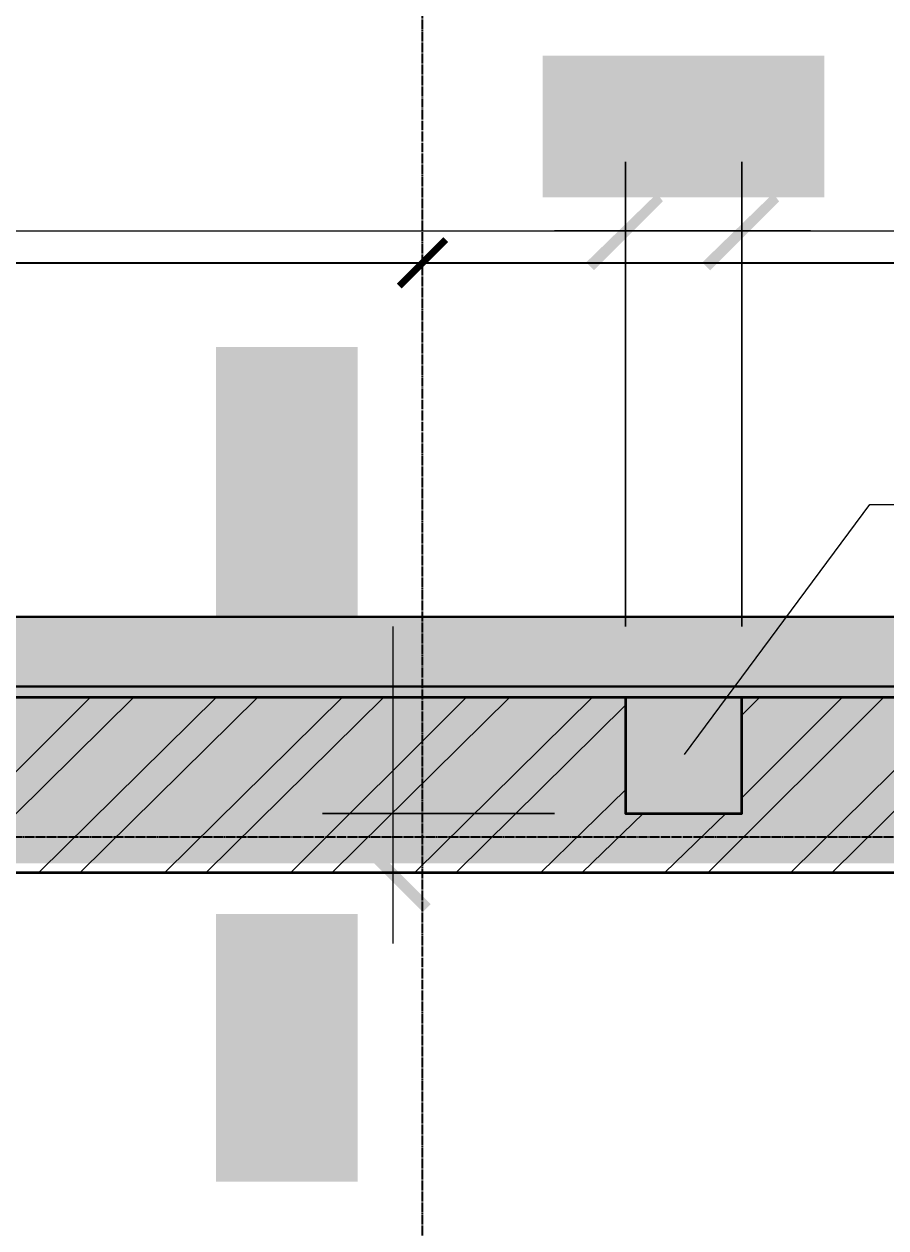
# Model space of a CAD drawing. Header units: millimetres. Extents: x -383313 to -161684, y -117025 to 99224.
# Drawn here: x -331371 to -329518, y -424 to 2165 of the extents above; entities that cross this region are included whole.
import ezdxf

# ---------------------------------------------------------------- set-up
doc = ezdxf.new("R2010")
doc.units = ezdxf.units.MM
doc.header["$MEASUREMENT"] = 0
doc.linetypes.add('PS-GOST2.303 5', pattern=[24, 20, -1.5, 1, -1.5])
doc.layers.get('Defpoints').update_dxf_attribs({"color": 31})
doc.layers.add('001__КОНСТРУКТИВ__Стены наружные', color=7, linetype='Continuous', lineweight=30)
for name, color, linetype in [('PDF_Geometry', 7, 'Continuous'), ('PDF_Solid Fills', 7, 'Continuous'), ('PS_Оси', 5, 'PS-GOST2.303 5')]:
    doc.layers.add(name, color=color, linetype=linetype)
doc.styles.add('PSTUDIO', font='arial.ttf')
doc.dimstyles.new('PS_TICK', dxfattribs={"dimscale": 100, "dimtxt": 2.5, "dimasz": 1, "dimexe": 2, "dimexo": 2, "dimgap": 1, "dimtad": 1, "dimdec": 0, "dimzin": 0, "dimdsep": 46, "dimtxsty": 'PSTUDIO', "dimblk": 'ARCHTICK', "dimcen": 2, "dimdle": 1.5, "dimse1": 1, "dimse2": 1, "dimadec": 0, "dimazin": 0, "dimtfac": 1, "dimtdec": 0, "dimtix": 1, "dimtmove": 1, "dimatfit": 3, "dimldrblk": 'ARCHTICK', "dimfxl": 1, "dimtolj": 1, "dimtzin": 0, "dimarcsym": 0})

# ---------------------------------------------------------------- blocks, each defined once
blk = doc.blocks.new('_ArchTick')
at = {"color": 0, "linetype": 'ByBlock', "const_width": 0.15}
blk.add_lwpolyline([(-0.5, -0.5), (0.5, 0.5)], dxfattribs=at)
blk = doc.blocks.new('*D309')
at = {"color": 0, "lineweight": -2, "ltscale": 100, "transparency": 16777216}
blk.add_line((-335664.1, 1652.1), (-330364.1, 1652.1), dxfattribs=at)
at = {"layer": 'Defpoints', "color": 0, "ltscale": 100, "transparency": 16777216}
for p in [(-330514.1, 1652.1), (-335514.1, 168.9), (-330514.1, 168.9)]:
    blk.add_point(p, dxfattribs=at)
at = {"color": 0, "lineweight": -2, "ltscale": 100, "transparency": 16777216, "xscale": 100, "yscale": 100, "zscale": 100, "rotation": 180}
blk.add_blockref('_ArchTick', (-335514.1, 1652.1), dxfattribs=at)
at = {"color": 0, "lineweight": -2, "ltscale": 100, "transparency": 16777216, "xscale": 100, "yscale": 100, "zscale": 100}
blk.add_blockref('_ArchTick', (-330514.1, 1652.1), dxfattribs=at)
at = {"color": 0, "ltscale": 100, "transparency": 16777216, "insert": (-333014.1, 1879.7), "char_height": 250, "attachment_point": 5, "style": 'PSTUDIO'}
blk.add_mtext('\\A1;5000', dxfattribs=at)
blk = doc.blocks.new('*D310')
at = {"color": 0, "lineweight": -2, "ltscale": 100, "transparency": 16777216}
blk.add_line((-330664.1, 1652.1), (-325364.1, 1652.1), dxfattribs=at)
at = {"layer": 'Defpoints', "color": 0, "ltscale": 100, "transparency": 16777216}
for p in [(-325514.1, 1652.1), (-330514.1, 168.9), (-325514.1, 168.9)]:
    blk.add_point(p, dxfattribs=at)
at = {"color": 0, "lineweight": -2, "ltscale": 100, "transparency": 16777216, "xscale": 100, "yscale": 100, "zscale": 100, "rotation": 180}
blk.add_blockref('_ArchTick', (-330514.1, 1652.1), dxfattribs=at)
at = {"color": 0, "lineweight": -2, "ltscale": 100, "transparency": 16777216, "xscale": 100, "yscale": 100, "zscale": 100}
blk.add_blockref('_ArchTick', (-325514.1, 1652.1), dxfattribs=at)
at = {"color": 0, "ltscale": 100, "transparency": 16777216, "insert": (-328014.1, 1879.7), "char_height": 250, "attachment_point": 5, "style": 'PSTUDIO'}
blk.add_mtext('\\A1;5000', dxfattribs=at)
blk = doc.blocks.new('*D312')
at = {"color": 0, "lineweight": -2, "ltscale": 100, "transparency": 16777216}
blk.add_line((-355164.1, 2447.8), (-320364.1, 2447.8), dxfattribs=at)
at = {"layer": 'Defpoints', "color": 0, "ltscale": 100, "transparency": 16777216}
for p in [(-320514.1, 2447.8), (-355014.1, 1121.5), (-320514.1, 1121.5)]:
    blk.add_point(p, dxfattribs=at)
at = {"color": 0, "lineweight": -2, "ltscale": 100, "transparency": 16777216, "xscale": 100, "yscale": 100, "zscale": 100, "rotation": 180}
blk.add_blockref('_ArchTick', (-355014.1, 2447.8), dxfattribs=at)
at = {"color": 0, "lineweight": -2, "ltscale": 100, "transparency": 16777216, "xscale": 100, "yscale": 100, "zscale": 100}
blk.add_blockref('_ArchTick', (-320514.1, 2447.8), dxfattribs=at)
at = {"color": 0, "ltscale": 100, "transparency": 16777216, "insert": (-337764.1, 2675.6), "char_height": 250, "attachment_point": 5, "style": 'PSTUDIO'}
blk.add_mtext('\\A1;34500', dxfattribs=at)
blk = doc.blocks.new('A$Cf5759c35')
at = {"layer": 'PDF_Solid Fills'}
for points in [[(28316.6, 20336.9), (28295.4, 20336.9), (28287, 20332.7), (28282.7, 20332.7), (28274.3, 20328.5), (28270, 20328.5), (28265.8, 20324.2), (28261.6, 20320), (28257.3, 20315.8), (28253.1, 20311.5), (28248.9, 20307.3), (28244.6, 20298.8), (28240.4, 20294.6), (28240.4, 20286.1), (28236.2, 20281.9), (28236.2, 20273.4), (28236.2, 20265), (28265.8, 20260.7), (28265.8, 20269.2), (28270, 20277.7), (28270, 20281.9), (28274.3, 20290.4), (28278.5, 20294.6), (28282.7, 20298.8), (28282.7, 20303.1), (28291.2, 20307.3), (28295.4, 20307.3), (28299.7, 20311.5), (28308.1, 20311.5), (28316.6, 20311.5), (28380.1, 20311.5), (28371.6, 20320), (28371.6, 20320), (28367.4, 20324.2), (28363.2, 20324.2), (28358.9, 20328.5), (28350.5, 20332.7), (28346.2, 20332.7), (28337.8, 20336.9), (28333.5, 20336.9), (28325.1, 20336.9)], [(28583.3, 20332.7), (28456.3, 20332.7), (28435.1, 20205.7), (28464.8, 20201.5), (28464.8, 20205.7), (28469, 20209.9), (28477.5, 20214.2), (28481.7, 20218.4), (28481.7, 20218.4), (28485.9, 20222.6), (28494.4, 20222.6), (28502.9, 20226.9), (28507.1, 20226.9), (28570.6, 20231.1), (28570.6, 20231.1), (28566.4, 20235.3), (28469, 20235.3), (28481.7, 20303.1), (28583.3, 20303.1)], [(28706.1, 20336.9), (28706.1, 20336.9), (28680.7, 20336.9), (28676.4, 20332.7), (28672.2, 20332.7), (28663.7, 20328.5), (28659.5, 20324.2), (28659.5, 20324.2), (28655.3, 20320), (28651, 20311.5), (28706.1, 20311.5), (28706.1, 20311.5), (28714.5, 20311.5), (28718.8, 20311.5), (28727.2, 20307.3), (28731.5, 20303.1), (28735.7, 20298.8), (28739.9, 20290.4), (28739.9, 20290.4), (28744.2, 20286.1), (28744.2, 20281.9), (28748.4, 20277.7), (28748.4, 20273.4), (28748.4, 20269.2), (28752.6, 20260.7), (28752.6, 20252.3), (28752.6, 20248), (28752.6, 20239.6), (28752.6, 20231.1), (28752.6, 20218.4), (28752.6, 20209.9), (28752.6, 20209.9), (28752.6, 20197.2), (28752.6, 20188.8), (28752.6, 20180.3), (28752.6, 20171.8), (28752.6, 20167.6), (28752.6, 20159.1), (28748.4, 20150.7), (28748.4, 20146.4), (28748.4, 20142.2), (28744.2, 20138), (28744.2, 20133.7), (28739.9, 20129.5), (28739.9, 20125.3), (28735.7, 20121), (28727.2, 20116.8), (28723, 20112.6), (28718.8, 20108.3), (28710.3, 20108.3), (28706.1, 20108.3), (28651, 20104.1), (28655.3, 20099.9), (28659.5, 20095.6), (28663.7, 20091.4), (28672.2, 20091.4), (28676.4, 20087.2), (28684.9, 20087.2), (28689.1, 20082.9), (28697.6, 20082.9), (28706.1, 20082.9), (28706.1, 20082.9), (28714.5, 20082.9), (28718.8, 20082.9), (28727.2, 20087.2), (28731.5, 20087.2), (28739.9, 20091.4), (28744.2, 20095.6), (28748.4, 20095.6), (28752.6, 20099.9), (28756.9, 20104.1), (28761.1, 20108.3), (28765.3, 20112.6), (28769.6, 20121), (28769.6, 20125.3), (28773.8, 20133.7), (28778, 20138), (28778, 20142.2), (28778, 20146.4), (28782.3, 20150.7), (28782.3, 20159.1), (28782.3, 20163.4), (28782.3, 20171.8), (28786.5, 20180.3), (28786.5, 20184.5), (28786.5, 20193), (28786.5, 20201.5), (28786.5, 20209.9), (28786.5, 20214.2), (28786.5, 20222.6), (28786.5, 20231.1), (28786.5, 20239.6), (28786.5, 20243.8), (28782.3, 20252.3), (28782.3, 20256.5), (28782.3, 20265), (28782.3, 20269.2), (28778, 20277.7), (28778, 20281.9), (28773.8, 20290.4), (28769.6, 20294.6), (28769.6, 20303.1), (28765.3, 20307.3), (28765.3, 20307.3), (28761.1, 20311.5), (28756.9, 20315.8), (28752.6, 20324.2), (28744.2, 20328.5), (28739.9, 20328.5), (28739.9, 20332.7), (28731.5, 20332.7), (28727.2, 20336.9), (28718.8, 20336.9), (28710.3, 20336.9)], [(28380.1, 20311.5), (28316.6, 20311.5), (28333.5, 20311.5), (28337.8, 20307.3), (28346.2, 20303.1), (28350.5, 20298.8), (28350.5, 20298.8), (28354.7, 20294.6), (28358.9, 20290.4), (28363.2, 20281.9), (28363.2, 20277.7), (28363.2, 20269.2), (28363.2, 20265), (28363.2, 20256.5), (28358.9, 20252.3), (28358.9, 20243.8), (28354.7, 20239.6), (28350.5, 20231.1), (28346.2, 20231.1), (28342, 20226.9), (28337.8, 20222.6), (28333.5, 20218.4), (28329.3, 20209.9), (28325.1, 20205.7), (28320.8, 20201.5), (28312.4, 20197.2), (28308.1, 20193), (28299.7, 20184.5), (28295.4, 20180.3), (28287, 20176.1), (28282.7, 20167.6), (28274.3, 20163.4), (28270, 20159.1), (28265.8, 20154.9), (28261.6, 20150.7), (28257.3, 20146.4), (28253.1, 20142.2), (28248.9, 20138), (28244.6, 20133.7), (28240.4, 20125.3), (28240.4, 20121), (28236.2, 20112.6), (28231.9, 20108.3), (28231.9, 20108.3), (28231.9, 20099.9), (28231.9, 20095.6), (28227.7, 20087.2), (28397, 20087.2), (28397, 20116.8), (28274.3, 20116.8), (28274.3, 20116.8), (28274.3, 20121), (28278.5, 20129.5), (28287, 20133.7), (28287, 20133.7), (28291.2, 20138), (28295.4, 20142.2), (28299.7, 20146.4), (28308.1, 20150.7), (28312.4, 20159.1), (28320.8, 20163.4), (28320.8, 20167.6), (28329.3, 20171.8), (28337.8, 20176.1), (28342, 20184.5), (28346.2, 20188.8), (28350.5, 20193), (28358.9, 20197.2), (28363.2, 20201.5), (28363.2, 20205.7), (28367.4, 20209.9), (28371.6, 20209.9), (28375.9, 20218.4), (28380.1, 20222.6), (28384.3, 20226.9), (28384.3, 20235.3), (28388.6, 20239.6), (28388.6, 20243.8), (28392.8, 20248), (28392.8, 20256.5), (28392.8, 20260.7), (28392.8, 20269.2), (28392.8, 20269.2), (28392.8, 20277.7), (28392.8, 20281.9), (28392.8, 20290.4), (28388.6, 20294.6), (28384.3, 20303.1), (28384.3, 20307.3)], [(28651, 20311.5), (28646.8, 20307.3), (28642.6, 20303.1), (28638.3, 20294.6), (28634.1, 20290.4), (28634.1, 20281.9), (28629.9, 20281.9), (28629.9, 20273.4), (28629.9, 20269.2), (28625.6, 20260.7), (28625.6, 20256.5), (28625.6, 20248), (28625.6, 20243.8), (28625.6, 20235.3), (28625.6, 20226.9), (28621.4, 20218.4), (28621.4, 20209.9), (28621.4, 20205.7), (28621.4, 20197.2), (28625.6, 20188.8), (28625.6, 20180.3), (28625.6, 20171.8), (28625.6, 20163.4), (28625.6, 20159.1), (28629.9, 20150.7), (28629.9, 20146.4), (28634.1, 20138), (28634.1, 20133.7), (28638.3, 20129.5), (28638.3, 20121), (28642.6, 20116.8), (28646.8, 20112.6), (28646.8, 20108.3), (28651, 20104.1), (28706.1, 20108.3), (28701.8, 20108.3), (28697.6, 20108.3), (28689.1, 20112.6), (28684.9, 20112.6), (28680.7, 20116.8), (28672.2, 20121), (28668, 20129.5), (28668, 20129.5), (28668, 20133.7), (28663.7, 20138), (28663.7, 20142.2), (28659.5, 20146.4), (28659.5, 20154.9), (28659.5, 20159.1), (28655.3, 20167.6), (28655.3, 20176.1), (28655.3, 20184.5), (28655.3, 20193), (28655.3, 20201.5), (28655.3, 20209.9), (28655.3, 20218.4), (28655.3, 20226.9), (28655.3, 20235.3), (28655.3, 20243.8), (28655.3, 20252.3), (28659.5, 20256.5), (28659.5, 20265), (28659.5, 20269.2), (28663.7, 20277.7), (28663.7, 20281.9), (28668, 20286.1), (28668, 20290.4), (28672.2, 20294.6), (28676.4, 20298.8), (28680.7, 20303.1), (28684.9, 20307.3), (28689.1, 20311.5), (28697.6, 20311.5), (28706.1, 20311.5)], [(28515.6, 20252.3), (28515.6, 20252.3), (28502.9, 20252.3), (28494.4, 20248), (28485.9, 20248), (28481.7, 20243.8), (28477.5, 20239.6), (28469, 20235.3), (28566.4, 20235.3), (28562.1, 20239.6), (28553.7, 20243.8), (28549.4, 20248), (28545.2, 20248), (28536.7, 20252.3), (28532.5, 20252.3), (28524, 20252.3)], [(28570.6, 20231.1), (28507.1, 20226.9), (28515.6, 20226.9), (28524, 20222.6), (28532.5, 20222.6), (28536.7, 20218.4), (28541, 20214.2), (28545.2, 20209.9), (28549.4, 20205.7), (28553.7, 20201.5), (28557.9, 20197.2), (28557.9, 20188.8), (28562.1, 20184.5), (28562.1, 20176.1), (28562.1, 20167.6), (28562.1, 20167.6), (28562.1, 20163.4), (28562.1, 20154.9), (28557.9, 20146.4), (28557.9, 20142.2), (28553.7, 20133.7), (28549.4, 20129.5), (28545.2, 20125.3), (28545.2, 20125.3), (28541, 20116.8), (28532.5, 20116.8), (28528.3, 20112.6), (28524, 20108.3), (28515.6, 20108.3), (28507.1, 20108.3), (28570.6, 20108.3), (28574.8, 20112.6), (28574.8, 20112.6), (28579.1, 20121), (28583.3, 20125.3), (28587.5, 20129.5), (28587.5, 20138), (28591.8, 20142.2), (28591.8, 20150.7), (28591.8, 20159.1), (28596, 20163.4), (28596, 20171.8), (28596, 20176.1), (28591.8, 20180.3), (28591.8, 20188.8), (28591.8, 20197.2), (28587.5, 20201.5), (28587.5, 20209.9), (28583.3, 20214.2), (28579.1, 20218.4), (28574.8, 20226.9)], [(28460.5, 20154.9), (28426.7, 20150.7), (28430.9, 20150.7), (28430.9, 20133.7), (28435.1, 20129.5), (28435.1, 20121), (28439.4, 20116.8), (28443.6, 20112.6), (28447.8, 20108.3), (28452.1, 20104.1), (28456.3, 20099.9), (28460.5, 20095.6), (28469, 20091.4), (28473.2, 20087.2), (28481.7, 20087.2), (28485.9, 20087.2), (28494.4, 20082.9), (28502.9, 20082.9), (28507.1, 20082.9), (28511.3, 20082.9), (28515.6, 20082.9), (28524, 20082.9), (28532.5, 20087.2), (28536.7, 20087.2), (28545.2, 20091.4), (28549.4, 20091.4), (28553.7, 20095.6), (28562.1, 20099.9), (28566.4, 20104.1), (28570.6, 20108.3), (28507.1, 20108.3), (28507.1, 20108.3), (28502.9, 20108.3), (28494.4, 20108.3), (28490.2, 20112.6), (28481.7, 20116.8), (28477.5, 20121), (28473.2, 20125.3), (28469, 20129.5), (28469, 20133.7), (28464.8, 20142.2), (28460.5, 20146.4)], [(27529.2, 19634.2), (27529.2, 19634.2), (27529.2, 19608.8), (27533.4, 19604.6), (27533.4, 19600.3), (27537.7, 19591.9), (27541.9, 19587.6), (27541.9, 19587.6), (27546.1, 19583.4), (27554.6, 19579.2), (27554.6, 19634.2), (27554.6, 19634.2), (27554.6, 19642.7), (27554.6, 19646.9), (27558.8, 19655.4), (27563.1, 19659.6), (27567.3, 19663.8), (27575.8, 19668.1), (27575.8, 19668.1), (27580, 19672.3), (27584.2, 19672.3), (27588.5, 19676.5), (27592.7, 19676.5), (27596.9, 19676.5), (27605.4, 19680.8), (27613.9, 19680.8), (27618.1, 19680.8), (27626.6, 19680.8), (27635, 19680.8), (27647.7, 19680.8), (27656.2, 19680.8), (27656.2, 19680.8), (27668.9, 19680.8), (27677.4, 19680.8), (27685.8, 19680.8), (27694.3, 19680.8), (27698.5, 19680.8), (27707, 19680.8), (27715.5, 19676.5), (27719.7, 19676.5), (27723.9, 19676.5), (27728.2, 19672.3), (27732.4, 19672.3), (27736.6, 19668.1), (27740.9, 19668.1), (27745.1, 19663.8), (27749.3, 19655.4), (27753.6, 19651.1), (27757.8, 19646.9), (27757.8, 19638.4), (27757.8, 19634.2), (27762, 19579.2), (27766.3, 19583.4), (27770.5, 19587.6), (27774.7, 19591.9), (27774.7, 19600.3), (27779, 19604.6), (27779, 19613), (27783.2, 19617.3), (27783.2, 19625.7), (27783.2, 19634.2), (27783.2, 19634.2), (27783.2, 19642.7), (27783.2, 19646.9), (27779, 19655.4), (27779, 19659.6), (27774.7, 19668.1), (27770.5, 19672.3), (27770.5, 19676.5), (27766.3, 19680.8), (27762, 19685), (27757.8, 19689.2), (27753.6, 19693.5), (27745.1, 19697.7), (27740.9, 19697.7), (27732.4, 19701.9), (27728.2, 19706.2), (27723.9, 19706.2), (27719.7, 19706.2), (27715.5, 19710.4), (27707, 19710.4), (27702.8, 19710.4), (27694.3, 19710.4), (27685.8, 19714.6), (27681.6, 19714.6), (27673.1, 19714.6), (27664.7, 19714.6), (27656.2, 19714.6), (27652, 19714.6), (27643.5, 19714.6), (27635, 19714.6), (27626.6, 19714.6), (27622.3, 19714.6), (27613.9, 19710.4), (27609.6, 19710.4), (27601.2, 19710.4), (27596.9, 19710.4), (27588.5, 19706.2), (27584.2, 19706.2), (27575.8, 19701.9), (27571.5, 19697.7), (27563.1, 19697.7), (27558.8, 19693.5), (27558.8, 19693.5), (27554.6, 19689.2), (27550.4, 19685), (27541.9, 19680.8), (27537.7, 19672.3), (27537.7, 19668.1), (27533.4, 19668.1), (27533.4, 19659.6), (27529.2, 19655.4), (27529.2, 19646.9), (27529.2, 19638.4)], [(27554.6, 19579.2), (27558.8, 19574.9), (27563.1, 19570.7), (27571.5, 19566.5), (27575.8, 19562.2), (27584.2, 19562.2), (27584.2, 19558), (27592.7, 19558), (27596.9, 19558), (27605.4, 19553.8), (27609.6, 19553.8), (27618.1, 19553.8), (27622.3, 19553.8), (27630.8, 19553.8), (27639.3, 19553.8), (27647.7, 19549.5), (27656.2, 19549.5), (27660.4, 19549.5), (27668.9, 19549.5), (27677.4, 19553.8), (27685.8, 19553.8), (27694.3, 19553.8), (27702.8, 19553.8), (27707, 19553.8), (27715.5, 19558), (27719.7, 19558), (27728.2, 19562.2), (27732.4, 19562.2), (27736.6, 19566.5), (27745.1, 19566.5), (27749.3, 19570.7), (27753.6, 19574.9), (27757.8, 19574.9), (27762, 19579.2), (27757.8, 19634.2), (27757.8, 19630), (27757.8, 19625.7), (27753.6, 19617.3), (27753.6, 19613), (27749.3, 19608.8), (27745.1, 19600.3), (27736.6, 19596.1), (27736.6, 19596.1), (27732.4, 19596.1), (27728.2, 19591.9), (27723.9, 19591.9), (27719.7, 19587.6), (27711.2, 19587.6), (27707, 19587.6), (27698.5, 19583.4), (27690.1, 19583.4), (27681.6, 19583.4), (27673.1, 19583.4), (27664.7, 19583.4), (27656.2, 19583.4), (27647.7, 19583.4), (27639.3, 19583.4), (27630.8, 19583.4), (27622.3, 19583.4), (27613.9, 19583.4), (27609.6, 19587.6), (27601.2, 19587.6), (27596.9, 19587.6), (27588.5, 19591.9), (27584.2, 19591.9), (27580, 19596.1), (27575.8, 19596.1), (27571.5, 19600.3), (27567.3, 19604.6), (27563.1, 19608.8), (27558.8, 19613), (27554.6, 19617.3), (27554.6, 19625.7), (27554.6, 19634.2)], [(27635, 19498.7), (27639.3, 19435.2), (27639.3, 19443.7), (27643.5, 19452.2), (27643.5, 19460.6), (27647.7, 19464.9), (27652, 19469.1), (27656.2, 19473.3), (27660.4, 19477.6), (27664.7, 19481.8), (27668.9, 19486), (27677.4, 19486), (27681.6, 19490.3), (27690.1, 19490.3), (27698.5, 19490.3), (27698.5, 19490.3), (27702.8, 19490.3), (27711.2, 19490.3), (27719.7, 19486), (27723.9, 19486), (27732.4, 19481.8), (27736.6, 19477.6), (27740.9, 19473.3), (27740.9, 19473.3), (27749.3, 19469.1), (27749.3, 19460.6), (27753.6, 19456.4), (27757.8, 19452.2), (27757.8, 19443.7), (27757.8, 19435.2), (27757.8, 19498.7), (27753.6, 19503), (27753.6, 19503), (27745.1, 19507.2), (27740.9, 19511.4), (27736.6, 19515.7), (27728.2, 19515.7), (27723.9, 19519.9), (27715.5, 19519.9), (27707, 19519.9), (27702.8, 19524.1), (27694.3, 19524.1), (27690.1, 19524.1), (27685.8, 19519.9), (27677.4, 19519.9), (27668.9, 19519.9), (27664.7, 19515.7), (27656.2, 19515.7), (27652, 19511.4), (27647.7, 19507.2), (27639.3, 19503)], [(27533.4, 19511.4), (27533.4, 19384.4), (27660.4, 19363.3), (27664.7, 19392.9), (27660.4, 19392.9), (27656.2, 19397.1), (27652, 19405.6), (27647.7, 19409.8), (27647.7, 19409.8), (27643.5, 19414.1), (27643.5, 19422.5), (27639.3, 19431), (27639.3, 19435.2), (27635, 19498.7), (27635, 19498.7), (27630.8, 19494.5), (27630.8, 19397.1), (27563.1, 19409.8), (27563.1, 19511.4)], [(27613.9, 19443.7), (27613.9, 19443.7), (27613.9, 19431), (27618.1, 19422.5), (27618.1, 19414.1), (27622.3, 19409.8), (27626.6, 19405.6), (27630.8, 19397.1), (27630.8, 19494.5), (27626.6, 19490.3), (27622.3, 19481.8), (27618.1, 19477.6), (27618.1, 19473.3), (27613.9, 19464.9), (27613.9, 19460.6), (27613.9, 19452.2)], [(27711.2, 19388.7), (27715.5, 19354.8), (27715.5, 19359), (27732.4, 19359), (27736.6, 19363.3), (27745.1, 19363.3), (27749.3, 19367.5), (27753.6, 19371.7), (27757.8, 19376), (27762, 19380.2), (27766.3, 19384.4), (27770.5, 19388.7), (27774.7, 19397.1), (27779, 19401.4), (27779, 19409.8), (27779, 19414.1), (27783.2, 19422.5), (27783.2, 19431), (27783.2, 19435.2), (27783.2, 19439.5), (27783.2, 19443.7), (27783.2, 19452.2), (27779, 19460.6), (27779, 19464.9), (27774.7, 19473.3), (27774.7, 19477.6), (27770.5, 19481.8), (27766.3, 19490.3), (27762, 19494.5), (27757.8, 19498.7), (27757.8, 19435.2), (27757.8, 19435.2), (27757.8, 19431), (27757.8, 19422.5), (27753.6, 19418.3), (27749.3, 19409.8), (27745.1, 19405.6), (27740.9, 19401.4), (27736.6, 19397.1), (27732.4, 19397.1), (27723.9, 19392.9), (27719.7, 19388.7)], [(27554.6, 19308.2), (27554.6, 19244.7), (27554.6, 19261.7), (27558.8, 19265.9), (27563.1, 19274.4), (27567.3, 19278.6), (27567.3, 19278.6), (27571.5, 19282.8), (27575.8, 19287.1), (27584.2, 19291.3), (27588.5, 19291.3), (27596.9, 19291.3), (27601.2, 19291.3), (27609.6, 19291.3), (27613.9, 19287.1), (27622.3, 19287.1), (27626.6, 19282.8), (27635, 19278.6), (27635, 19274.4), (27639.3, 19270.1), (27643.5, 19265.9), (27647.7, 19261.7), (27656.2, 19257.4), (27660.4, 19253.2), (27664.7, 19249), (27668.9, 19240.5), (27673.1, 19236.3), (27681.6, 19227.8), (27685.8, 19223.6), (27690.1, 19215.1), (27698.5, 19210.9), (27702.8, 19202.4), (27707, 19198.2), (27711.2, 19193.9), (27715.5, 19189.7), (27719.7, 19185.5), (27723.9, 19181.2), (27728.2, 19177), (27732.4, 19172.8), (27740.9, 19168.5), (27745.1, 19168.5), (27753.6, 19164.3), (27757.8, 19160.1), (27757.8, 19160.1), (27766.3, 19160.1), (27770.5, 19160.1), (27779, 19155.8), (27779, 19325.2), (27749.3, 19325.2), (27749.3, 19202.4), (27749.3, 19202.4), (27745.1, 19202.4), (27736.6, 19206.6), (27732.4, 19215.1), (27732.4, 19215.1), (27728.2, 19219.3), (27723.9, 19223.6), (27719.7, 19227.8), (27715.5, 19236.3), (27707, 19240.5), (27702.8, 19249), (27698.5, 19249), (27694.3, 19257.4), (27690.1, 19265.9), (27681.6, 19270.1), (27677.4, 19274.4), (27673.1, 19278.6), (27668.9, 19287.1), (27664.7, 19291.3), (27660.4, 19291.3), (27656.2, 19295.5), (27656.2, 19299.8), (27647.7, 19304), (27643.5, 19308.2), (27639.3, 19312.5), (27630.8, 19312.5), (27626.6, 19316.7), (27622.3, 19316.7), (27618.1, 19320.9), (27609.6, 19320.9), (27605.4, 19320.9), (27596.9, 19320.9), (27596.9, 19320.9), (27588.5, 19320.9), (27584.2, 19320.9), (27575.8, 19320.9), (27571.5, 19316.7), (27563.1, 19312.5), (27558.8, 19312.5)], [(27529.2, 19244.7), (27529.2, 19223.6), (27533.4, 19215.1), (27533.4, 19210.9), (27537.7, 19202.4), (27537.7, 19198.2), (27541.9, 19193.9), (27546.1, 19189.7), (27550.4, 19185.5), (27554.6, 19181.2), (27558.8, 19177), (27567.3, 19172.8), (27571.5, 19168.5), (27580, 19168.5), (27584.2, 19164.3), (27592.7, 19164.3), (27601.2, 19164.3), (27605.4, 19193.9), (27596.9, 19193.9), (27588.5, 19198.2), (27584.2, 19198.2), (27575.8, 19202.4), (27571.5, 19206.6), (27567.3, 19210.9), (27563.1, 19210.9), (27558.8, 19219.3), (27558.8, 19223.6), (27554.6, 19227.8), (27554.6, 19236.3), (27554.6, 19244.7), (27554.6, 19308.2), (27546.1, 19299.8), (27546.1, 19299.8), (27541.9, 19295.5), (27541.9, 19291.3), (27537.7, 19287.1), (27533.4, 19278.6), (27533.4, 19274.4), (27529.2, 19265.9), (27529.2, 19261.7), (27529.2, 19253.2)], [(27529.2, 18415), (27529.2, 18415), (27529.2, 18389.6), (27533.4, 18385.4), (27533.4, 18381.1), (27537.7, 18372.7), (27541.9, 18368.4), (27541.9, 18368.4), (27546.1, 18364.2), (27554.6, 18360), (27554.6, 18415), (27554.6, 18415), (27554.6, 18423.5), (27554.6, 18427.7), (27558.8, 18436.2), (27563.1, 18440.4), (27567.3, 18444.6), (27575.8, 18448.9), (27575.8, 18448.9), (27580, 18453.1), (27584.2, 18453.1), (27588.5, 18457.3), (27592.7, 18457.3), (27596.9, 18457.3), (27605.4, 18461.6), (27613.9, 18461.6), (27618.1, 18461.6), (27626.6, 18461.6), (27635, 18461.6), (27647.7, 18461.6), (27656.2, 18461.6), (27656.2, 18461.6), (27668.9, 18461.6), (27677.4, 18461.6), (27685.8, 18461.6), (27694.3, 18461.6), (27698.5, 18461.6), (27707, 18461.6), (27715.5, 18457.3), (27719.7, 18457.3), (27723.9, 18457.3), (27728.2, 18453.1), (27732.4, 18453.1), (27736.6, 18448.9), (27740.9, 18448.9), (27745.1, 18444.6), (27749.3, 18436.2), (27753.6, 18431.9), (27757.8, 18427.7), (27757.8, 18419.2), (27757.8, 18415), (27762, 18360), (27766.3, 18364.2), (27770.5, 18368.4), (27774.7, 18372.7), (27774.7, 18381.1), (27779, 18385.4), (27779, 18393.8), (27783.2, 18398.1), (27783.2, 18406.5), (27783.2, 18415), (27783.2, 18415), (27783.2, 18423.5), (27783.2, 18427.7), (27779, 18436.2), (27779, 18440.4), (27774.7, 18448.9), (27770.5, 18453.1), (27770.5, 18457.3), (27766.3, 18461.6), (27762, 18465.8), (27757.8, 18470), (27753.6, 18474.3), (27745.1, 18478.5), (27740.9, 18478.5), (27732.4, 18482.7), (27728.2, 18487), (27723.9, 18487), (27719.7, 18487), (27715.5, 18491.2), (27707, 18491.2), (27702.8, 18491.2), (27694.3, 18491.2), (27685.8, 18495.4), (27681.6, 18495.4), (27673.1, 18495.4), (27664.7, 18495.4), (27656.2, 18495.4), (27652, 18495.4), (27643.5, 18495.4), (27635, 18495.4), (27626.6, 18495.4), (27622.3, 18495.4), (27613.9, 18491.2), (27609.6, 18491.2), (27601.2, 18491.2), (27596.9, 18491.2), (27588.5, 18487), (27584.2, 18487), (27575.8, 18482.7), (27571.5, 18478.5), (27563.1, 18478.5), (27558.8, 18474.3), (27558.8, 18474.3), (27554.6, 18470), (27550.4, 18465.8), (27541.9, 18461.6), (27537.7, 18453.1), (27537.7, 18448.9), (27533.4, 18448.9), (27533.4, 18440.4), (27529.2, 18436.2), (27529.2, 18427.7), (27529.2, 18419.2)], [(27554.6, 18360), (27558.8, 18355.7), (27563.1, 18351.5), (27571.5, 18347.3), (27575.8, 18343), (27584.2, 18343), (27584.2, 18338.8), (27592.7, 18338.8), (27596.9, 18338.8), (27605.4, 18334.6), (27609.6, 18334.6), (27618.1, 18334.6), (27622.3, 18334.6), (27630.8, 18334.6), (27639.3, 18334.6), (27647.7, 18330.3), (27656.2, 18330.3), (27660.4, 18330.3), (27668.9, 18330.3), (27677.4, 18334.6), (27685.8, 18334.6), (27694.3, 18334.6), (27702.8, 18334.6), (27707, 18334.6), (27715.5, 18338.8), (27719.7, 18338.8), (27728.2, 18343), (27732.4, 18343), (27736.6, 18347.3), (27745.1, 18347.3), (27749.3, 18351.5), (27753.6, 18355.7), (27757.8, 18355.7), (27762, 18360), (27757.8, 18415), (27757.8, 18410.8), (27757.8, 18406.5), (27753.6, 18398.1), (27753.6, 18393.8), (27749.3, 18389.6), (27745.1, 18381.1), (27736.6, 18376.9), (27736.6, 18376.9), (27732.4, 18376.9), (27728.2, 18372.7), (27723.9, 18372.7), (27719.7, 18368.4), (27711.2, 18368.4), (27707, 18368.4), (27698.5, 18364.2), (27690.1, 18364.2), (27681.6, 18364.2), (27673.1, 18364.2), (27664.7, 18364.2), (27656.2, 18364.2), (27647.7, 18364.2), (27639.3, 18364.2), (27630.8, 18364.2), (27622.3, 18364.2), (27613.9, 18364.2), (27609.6, 18368.4), (27601.2, 18368.4), (27596.9, 18368.4), (27588.5, 18372.7), (27584.2, 18372.7), (27580, 18376.9), (27575.8, 18376.9), (27571.5, 18381.1), (27567.3, 18385.4), (27563.1, 18389.6), (27558.8, 18393.8), (27554.6, 18398.1), (27554.6, 18406.5), (27554.6, 18415)], [(27529.2, 18216), (27529.2, 18194.9), (27533.4, 18190.6), (27533.4, 18182.2), (27537.7, 18177.9), (27541.9, 18169.5), (27546.1, 18165.2), (27546.1, 18165.2), (27550.4, 18161), (27554.6, 18216), (27554.6, 18220.3), (27554.6, 18228.7), (27558.8, 18237.2), (27558.8, 18241.4), (27563.1, 18245.7), (27567.3, 18249.9), (27571.5, 18254.1), (27580, 18254.1), (27584.2, 18258.4), (27592.7, 18258.4), (27596.9, 18258.4), (27601.2, 18258.4), (27609.6, 18254.1), (27613.9, 18249.9), (27618.1, 18245.7), (27622.3, 18241.4), (27626.6, 18241.4), (27626.6, 18233), (27630.8, 18228.7), (27630.8, 18220.3), (27635, 18211.8), (27635, 18207.6), (27635, 18266.8), (27630.8, 18271.1), (27626.6, 18275.3), (27622.3, 18279.5), (27618.1, 18283.8), (27613.9, 18283.8), (27605.4, 18288), (27601.2, 18288), (27592.7, 18288), (27588.5, 18288), (27580, 18288), (27571.5, 18283.8), (27567.3, 18283.8), (27558.8, 18279.5), (27558.8, 18279.5), (27554.6, 18275.3), (27550.4, 18271.1), (27546.1, 18266.8), (27541.9, 18258.4), (27537.7, 18254.1), (27533.4, 18249.9), (27533.4, 18241.4), (27529.2, 18237.2), (27529.2, 18228.7), (27529.2, 18224.5)], [(27635, 18203.3), (27660.4, 18199.1), (27660.4, 18199.1), (27660.4, 18207.6), (27656.2, 18211.8), (27656.2, 18220.3), (27656.2, 18279.5), (27652, 18275.3), (27647.7, 18266.8), (27643.5, 18262.6), (27643.5, 18254.1), (27639.3, 18262.6), (27635, 18266.8), (27635, 18207.6)], [(27656.2, 18279.5), (27656.2, 18220.3), (27656.2, 18224.5), (27660.4, 18233), (27660.4, 18237.2), (27664.7, 18245.7), (27664.7, 18249.9), (27668.9, 18254.1), (27673.1, 18258.4), (27681.6, 18262.6), (27685.8, 18266.8), (27690.1, 18266.8), (27698.5, 18266.8), (27707, 18266.8), (27707, 18266.8), (27711.2, 18266.8), (27719.7, 18266.8), (27728.2, 18266.8), (27732.4, 18262.6), (27736.6, 18258.4), (27745.1, 18254.1), (27749.3, 18249.9), (27749.3, 18241.4), (27753.6, 18237.2), (27757.8, 18233), (27757.8, 18224.5), (27757.8, 18216), (27757.8, 18156.8), (27762, 18161), (27766.3, 18165.2), (27770.5, 18169.5), (27774.7, 18177.9), (27779, 18182.2), (27779, 18190.6), (27779, 18194.9), (27783.2, 18203.3), (27783.2, 18207.6), (27783.2, 18216), (27783.2, 18220.3), (27783.2, 18228.7), (27783.2, 18237.2), (27779, 18241.4), (27779, 18249.9), (27774.7, 18254.1), (27770.5, 18262.6), (27770.5, 18266.8), (27766.3, 18271.1), (27762, 18275.3), (27757.8, 18279.5), (27753.6, 18283.8), (27749.3, 18288), (27745.1, 18292.2), (27736.6, 18292.2), (27732.4, 18296.5), (27723.9, 18300.7), (27719.7, 18300.7), (27711.2, 18300.7), (27707, 18300.7), (27702.8, 18300.7), (27694.3, 18300.7), (27690.1, 18300.7), (27681.6, 18296.5), (27677.4, 18296.5), (27668.9, 18292.2), (27664.7, 18288), (27664.7, 18288), (27660.4, 18283.8)], [(27550.4, 18161), (27554.6, 18156.8), (27558.8, 18152.5), (27567.3, 18148.3), (27571.5, 18148.3), (27580, 18144.1), (27584.2, 18144.1), (27592.7, 18139.8), (27596.9, 18169.5), (27592.7, 18173.7), (27588.5, 18173.7), (27580, 18177.9), (27575.8, 18177.9), (27567.3, 18182.2), (27563.1, 18186.4), (27563.1, 18190.6), (27558.8, 18194.9), (27554.6, 18203.3), (27554.6, 18207.6), (27554.6, 18216)], [(27707, 18169.5), (27711.2, 18135.6), (27715.5, 18139.8), (27728.2, 18139.8), (27736.6, 18144.1), (27740.9, 18144.1), (27749.3, 18148.3), (27753.6, 18152.5), (27757.8, 18156.8), (27757.8, 18216), (27757.8, 18211.8), (27757.8, 18203.3), (27753.6, 18199.1), (27749.3, 18190.6), (27745.1, 18186.4), (27745.1, 18186.4), (27740.9, 18182.2), (27736.6, 18177.9), (27732.4, 18173.7), (27723.9, 18173.7), (27715.5, 18169.5)], [(27529.2, 18059.4), (27529.2, 18038.2), (27529.2, 18038.2), (27533.4, 18034), (27537.7, 18029.8), (27546.1, 18025.5), (27550.4, 18021.3), (27554.6, 18017.1), (27563.1, 18012.8), (27563.1, 18008.6), (27567.3, 18000.1), (27571.5, 17995.9), (27575.8, 17991.7), (27580, 17983.2), (27584.2, 18025.5), (27779, 18025.5), (27779, 18059.4)], [(27580, 17983.2), (27584.2, 17979), (27588.5, 17974.7), (27592.7, 17966.3), (27622.3, 17966.3), (27618.1, 17966.3), (27618.1, 17974.7), (27613.9, 17979), (27613.9, 17983.2), (27609.6, 17991.7), (27605.4, 18000.1), (27605.4, 18000.1), (27601.2, 18004.4), (27596.9, 18012.8), (27592.7, 18017.1), (27588.5, 18021.3), (27584.2, 18025.5)]]:
    blk.add_hatch(color=8, dxfattribs=at).paths.add_polyline_path(points)
at = {"layer": 'PDF_Geometry', "color": 8, "lineweight": 13}
for points in [[(28384.3, 20133.7), (28384.3, 19134.7)], [(28634.1, 20133.7), (28634.1, 19134.7)], [(27732.4, 18732.5), (28231.9, 18732.5)]]:
    blk.add_lwpolyline(points, close=True, dxfattribs=at)
for points in [[(24794.5, 19985.6), (28532.5, 19985.6)], [(28782.3, 19985.6), (28384.3, 19985.6), (28231.9, 19985.6)], [(28481.7, 19985.6), (30407.9, 19985.6)], [(28511.3, 18859.5), (28909.3, 19397.1), (29709.4, 19397.1)], [(27884.8, 18584.3), (27884.8, 19134.7)], [(-1888.1, 3395.1), (-2235.2, 3598.3), (6790.1, 19113.5), (23223.9, 19113.5), (23223.9, 18982.3), (32672.7, 18982.3), (32672.7, 19113.5), (38379.2, 19113.5), (38379.2, -7264.4), (37977.1, -7264.4)], [(28231.9, 18982.3), (27732.4, 18982.3)], [(27884.8, 18453.1), (27884.8, 18605.5), (27884.8, 18732.5), (27884.8, 18884.9)], [(28231.9, 18605.5), (27732.4, 18605.5)]]:
    blk.add_lwpolyline(points, dxfattribs=at)
at = {"layer": 'PDF_Geometry', "color": 8, "lineweight": 35}
for points in [[(28816.1, 15625.2), (28816.1, 16002), (23748.8, 16002), (23748.8, 18605.5), (30259.7, 18605.5), (30259.7, 16002), (30128.5, 16002), (30128.5, 15625.2), (30636.5, 15625.2), (30636.5, 18982.3), (23367.8, 18982.3), (23367.8, 15625.2)], [(28634.1, 18982.3), (28384.3, 18982.3), (28384.3, 18732.5), (28634.1, 18732.5)]]:
    blk.add_lwpolyline(points, close=True, dxfattribs=at)
at = {"layer": 'PDF_Geometry', "color": 8, "lineweight": 9}
for points in [[(26856.1, 18605.5), (27232.9, 18982.3)], [(26945, 18605.5), (27326, 18982.3)], [(27122.8, 18605.5), (27503.8, 18982.3)], [(27211.7, 18605.5), (27592.7, 18982.3)], [(27393.7, 18605.5), (27774.7, 18982.3)], [(27482.6, 18605.5), (27863.6, 18982.3)], [(27664.7, 18605.5), (28041.4, 18982.3)], [(27753.6, 18605.5), (28134.6, 18982.3)], [(27931.4, 18605.5), (28312.4, 18982.3)], [(28562.1, 18605.5), (28938.9, 18982.3)], [(28634.1, 18766.4), (28850, 18982.3)], [(28634.1, 18944.2), (28672.2, 18982.3)], [(28739.9, 18605.5), (29120.9, 18982.3)], [(28828.8, 18605.5), (29209.8, 18982.3)], [(28020.3, 18605.5), (28384.3, 18965.3)], [(28202.3, 18605.5), (28384.3, 18783.3)], [(28291.2, 18605.5), (28422.4, 18732.5)], [(28469, 18605.5), (28600.2, 18732.5)]]:
    blk.add_lwpolyline(points, dxfattribs=at)
at = {"layer": 'PDF_Solid Fills', "color": 8, "lineweight": 13}
for points in [[(28206.5, 20362.3), (28206.5, 20057.5), (28811.9, 20362.3)], [(28206.5, 20057.5), (28811.9, 20362.3), (28811.9, 20057.5)], [(28299.7, 19917.8), (28316.6, 19900.9), (28452.1, 20066)], [(28299.7, 19917.8), (28316.6, 19900.9), (28452.1, 20066)], [(28316.6, 19900.9), (28452.1, 20066), (28464.8, 20049.1)], [(28316.6, 19900.9), (28452.1, 20066), (28464.8, 20049.1)], [(28701.8, 20066), (28566.4, 19900.9), (28549.4, 19917.8)], [(28701.8, 20066), (28566.4, 19900.9), (28549.4, 19917.8)], [(28714.5, 20049.1), (28701.8, 20066), (28566.4, 19900.9)], [(28714.5, 20049.1), (28701.8, 20066), (28566.4, 19900.9)], [(27503.8, 19130.4), (27808.6, 19130.4), (27503.8, 19735.8)], [(27808.6, 19130.4), (27503.8, 19735.8), (27808.6, 19735.8)], [(27965.2, 18914.5), (27800.1, 19050), (27817.1, 19066.9)], [(27948.3, 18901.8), (27965.2, 18914.5), (27800.1, 19050)], [(27817.1, 18817.2), (27800.1, 18800.2), (27965.2, 18664.8)], [(27817.1, 18817.2), (27800.1, 18800.2), (27965.2, 18664.8)], [(27800.1, 18800.2), (27965.2, 18664.8), (27948.3, 18652.1)], [(27800.1, 18800.2), (27965.2, 18664.8), (27948.3, 18652.1)], [(27965.2, 18537.8), (27800.1, 18669), (27817.1, 18685.9)], [(27948.3, 18520.8), (27965.2, 18537.8), (27800.1, 18669)], [(27503.8, 17940.9), (27808.6, 17940.9), (27503.8, 18516.6)], [(27808.6, 17940.9), (27503.8, 18516.6), (27808.6, 18516.6)]]:
    blk.add_solid(points, dxfattribs=at)

msp = doc.modelspace()

# ---------------------------------------------------------------- hatches: boundary and pattern name
at = {"lineweight": 30, "ltscale": 100}
h = msp.add_hatch(color=252, dxfattribs=at)
h.dxf.hatch_style = 1
h.paths.add_polyline_path([(-325239.55882, 740.6023), (-320320.05882, 740.6023), (-320320.05882, -3469.3977), (-321899.37658, -3469.3977), (-321899.37658, -3619.3977), (-320170.05882, -3619.3977), (-320170.05882, 890.6023), (-351572.76556, 890.6023), (-360354.92594, -14191.5845), (-360225.30011, -14267.06393), (-351486.53209, 740.6023), (-349563.51131, 740.6023), (-325389.55882, 740.6023), (-325389.55882, -2469.3977), (-325389.55882, -3619.3977), (-322899.37658, -3619.3977), (-322899.37658, -3469.3977), (-325239.55882, -3469.3977)])
h = msp.add_hatch(color=252, dxfattribs=at)
h.dxf.hatch_style = 1
h.paths.add_polyline_path([(-334709.55882, 360.6023), (-328169.55882, 360.6023), (-328169.55882, -2239.3977), (-328299.55882, -2239.3977), (-328299.55882, -2619.3977), (-327939.55882, -2619.3977), (-327789.55882, -2619.3977), (-327789.55882, -2469.3977), (-327789.55882, 740.6023), (-335089.55882, 740.6023), (-335089.55882, -2469.3977), (-335089.55882, -2619.3977), (-329609.55882, -2619.3977), (-329609.55882, -2239.3977), (-334709.55882, -2239.3977)])

# ---------------------------------------------------------------- linework, layer by layer
msp.add_line((-330339.55882, 740.6023), (-328389.55882, 740.6023), dxfattribs=at)
at = {"layer": '001__КОНСТРУКТИВ__Стены наружные', "color": 7, "linetype": 'Continuous'}
for p, q in [((-351572.76556, 890.6023), (-320170.05882, 890.6023)), ((-351486.53209, 740.6023), (-325389.55882, 740.6023))]:
    msp.add_line(p, q, dxfattribs=at)
at = {"layer": 'PS_Оси'}
for points in [[(-330514.05882, -24012.91133), (-330514.05882, -23582.0977), (-330514.05882, -17582.0977), (-330514.05882, -11582.0977), (-330514.05882, -5582.0977), (-330514.05882, -582.3977), (-330514.05882, 2825.4576)], [(-353435.72515, 417.6023), (-350514.05882, 417.6023), (-345514.05882, 417.6023), (-340514.05882, 417.6023), (-335514.05882, 417.6023), (-331514.05882, 417.6023), (-325514.05882, 417.6023), (-320514.05882, 417.6023), (-316483.98892, 417.6023)]]:
    msp.add_lwpolyline(points, dxfattribs=at)

# ---------------------------------------------------------------- block references
at = {"ltscale": 100}
msp.add_blockref('A$Cf5759c35', (-358461.97282, -18264.93104), dxfattribs=at)

# ---------------------------------------------------------------- dimensions: what is measured, and where the dimension line sits
for base, p1, p2, picture, middle in [((-320514.05882, 2447.84449), (-355014.05882, 1121.52995), (-320514.05882, 1121.52995), '*D312', (-337764.05882, 2675.57301)), ((-330514.05882, 1652.06679), (-335514.05882, 168.89523), (-330514.05882, 168.89523), '*D309', (-333014.05882, 1879.71004)), ((-325514.05882, 1652.06679), (-330514.05882, 168.89523), (-325514.05882, 168.89523), '*D310', (-328014.05882, 1879.71004))]:
    dim = msp.add_linear_dim(base=base, p1=p1, p2=p2, dimstyle='PS_TICK', dxfattribs=at)
    dim.commit()
    dim.dimension.update_dxf_attribs({"geometry": picture, "text_midpoint": middle})

doc.saveas('drawing.dxf')
